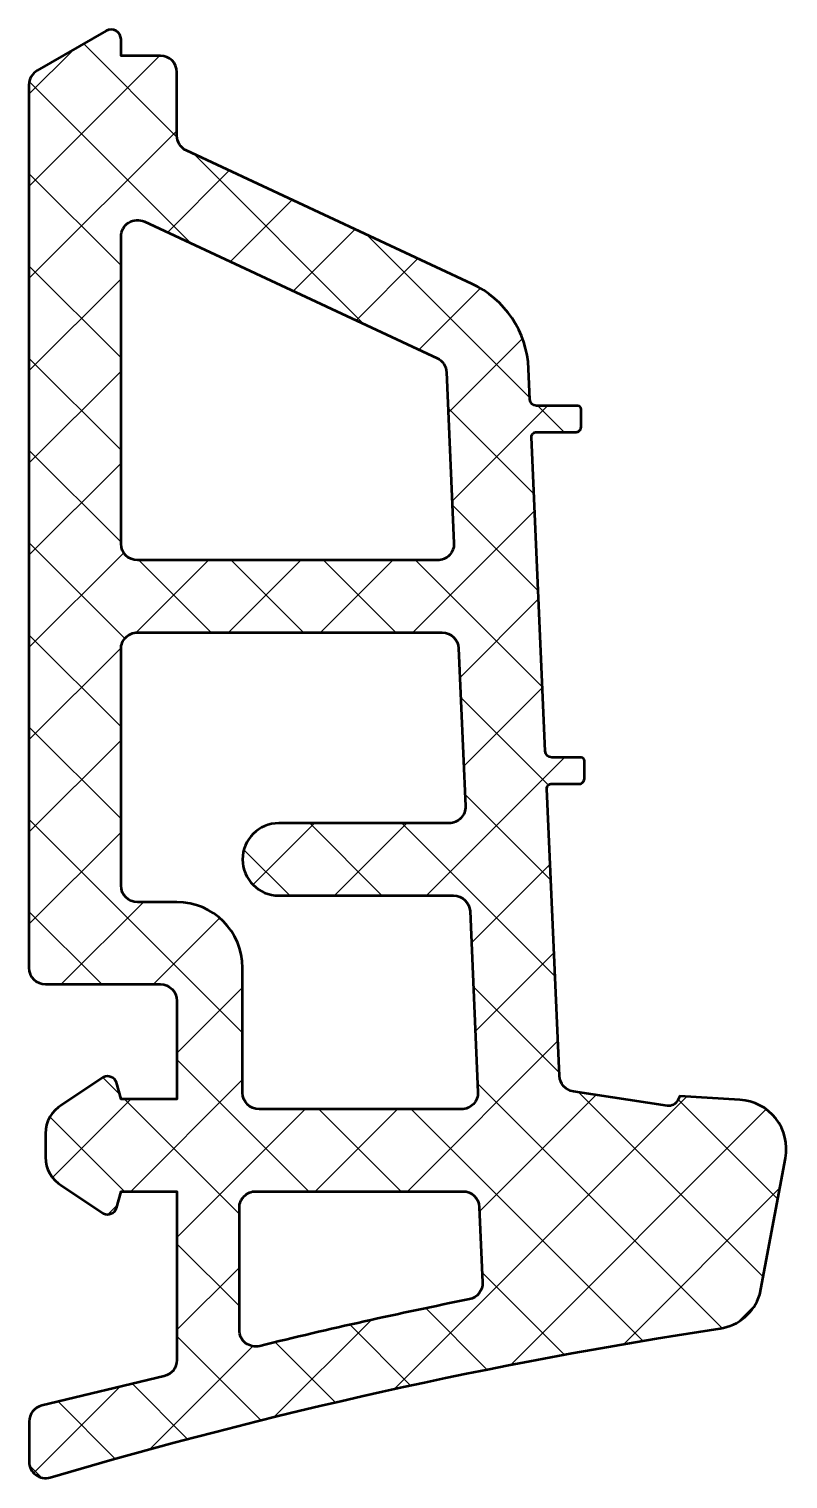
# Model space of a CAD drawing. Extents: x -3 to 20.1, y -8.7 to 35.5.
import ezdxf

# ---------------------------------------------------------------- set-up
doc = ezdxf.new("R2010")
doc.units = 0
for name, color, linetype, lineweight in [('0S-Alu contour', 7, 'Continuous', 50), ('0S-EPDM contour', 22, 'Continuous', 50), ('0S-EPDM hatch', 25, 'Continuous', 25)]:
    doc.layers.add(name, color=color, linetype=linetype, lineweight=lineweight)

# ---------------------------------------------------------------- blocks, each defined once
blk = doc.blocks.new('284868__704E4FB7_0F66_4573_B362_D8ECEF2C3B36_')
at = {"layer": '0S-EPDM hatch'}
h = blk.add_hatch(dxfattribs=at)
h.set_pattern_fill('ANSI37', color=256, scale=0.625, angle=90, style=0)
h.set_pattern_definition([(135, (0, 0), (-1.403165018917055, -1.403165018917055), []), (225, (0, 0), (1.403165018917055, -1.403165018917055), [])])
edge = h.paths.add_edge_path()
edge.add_line((-0.6505057249922004, 35.40974384848062), (-2.750505725291105, 34.19730827817591))
edge.add_arc((-2.500505724543207, 33.76429557671515), 0.5000000000002957, 120.0000000989415, 180)
edge.add_line((-3.000505724543502, 33.76429557671515), (-3.00050227916239, 6.89994205705284))
edge.add_arc((-2.500502279163356, 6.899941738036488), 0.4999999999991355, 179.9999634469199, 269.999963443419)
edge.add_line((-2.500502598179707, 6.399941738037455), (0.9994974018202356, 6.399939504920098))
edge.add_ellipse((0.9994970828033302, 5.89993950492034), major_axis=(-0.4999999999998602, 0), ratio=1, start_angle=179.99996344692, end_angle=269.99996344335545, ccw=False)
edge.add_line((1.499497082803088, 5.89993918593454), (1.499495168598741, 2.899776793275464))
edge.add_line((1.499495168598741, 2.899776793275464), (-0.200454996058852, 2.899784422631))
edge.add_line((-0.200454996058852, 2.899784422631), (-0.3384268741105529, 3.414600706810688))
edge.add_arc((-0.6155821765332257, 3.299806475281222), 0.2999879618475445, 22.49872006236607, 112.5024907273891)
edge.add_line((-0.7303946475485646, 3.576954222435688), (-2.000490472744019, 2.727787352318955))
edge.add_arc((-1.500753326784511, 1.861913711853189), 0.9997371536084839, 119.9913027002329, 179.9880821476868)
edge.add_line((-2.500490458765483, 1.862121662940755), (-2.500520990321717, 1.137760496849864))
edge.add_arc((-1.500799812406451, 1.137627603409485), 0.999721186748062, 179.9923836432091, 240.0092257961139)
edge.add_line((-2.000520990321518, 0.271763182396512), (-0.7303946475481098, -0.5774036877209029))
edge.add_arc((-0.6155811085119284, -0.3002693060337189), 0.2999760228070746, 247.4963437862641, 337.5062530200729)
edge.add_line((-0.3384268741107801, -0.4150349133063856), (-0.2004855136370907, 0.0997661120844669))
edge.add_line((-0.2004855136370907, 0.0997661120844669), (1.499493382093618, 0.0997584827365472))
edge.add_line((1.499493382093618, 0.0997584827365472), (1.499490104657695, -5.037019208729702))
edge.add_ellipse((0.9994901046577224, -5.037018889712992), major_axis=(-0.5000000000000748, 0), ratio=1, start_angle=103.49292937947581, end_angle=179.9999634568922, ccw=False)
edge.add_line((1.1161527877463, -5.523218250443392), (-2.613028963489171, -6.418028865106293))
edge.add_arc((-2.496366280400525, -6.904228225836716), 0.5000000000001134, 103.4929293794827, 179.9999634568921)
edge.add_line((-2.996366280400536, -6.90422790693794), (-2.996367060247308, -8.126494468269016))
edge.add_arc((-2.496367060247281, -8.126494787285651), 0.5000000000001293, 179.9999634568921, 286.4492426905085)
edge.add_ellipse((40.95804209537756, -155.3047815187895), major_axis=(-152.9592250739107, 0), ratio=1, start_angle=278.6207394190433, end_angle=286.44924269051415, ccw=False)
edge.add_arc((17.80564918562655, -2.590607608881758), 1.500000000000152, 278.6207394190402, 342.6086749862197)
edge.add_line((19.23707757733072, -3.038952074024003), (20.01775928538879, 1.111793156070348))
edge.add_arc((18.54360672169853, 1.389055160256126), 1.499999999999887, 349.3481179086297, 446.5425554742837)
edge.add_line((18.63406748415392, 2.886324959075182), (16.80218523516368, 2.997002049538536))
edge.add_line((16.80218523516368, 2.997002049538536), (16.74334461807757, 2.873035493521797))
edge.add_ellipse((16.47232452321313, 3.001674943845866), major_axis=(-0.3000000000000175, 0), ratio=1, start_angle=81.36126589469109, end_angle=154.6086869976862, ccw=False)
edge.add_line((16.42726339947839, 2.705078424770248), (13.5668946061333, 3.139646681086219))
edge.add_ellipse((13.64199647902461, 3.633974212878833), major_axis=(-0.4999999999999602, 0), ratio=1, start_angle=2.499971374630718, end_angle=81.36126589468063, ccw=False)
edge.add_line((13.14247235733751, 3.612164768761885), (12.76126327075738, 12.34338841352917))
edge.add_ellipse((12.91112050726369, 12.34993124676393), major_axis=(-0.1500000000001486, 0), ratio=1, start_angle=-90.0000365566903, end_angle=2.4999713745049235, ccw=False)
edge.add_line((12.91112060296888, 12.49993124676405), (13.74950129382111, 12.49993071184963))
edge.add_arc((13.74950138952657, 12.64993071184928), 0.1499999999996809, 269.9999634432073, 360.0000365530801)
edge.add_line((13.89950138952622, 12.64993080754502), (13.89950174044463, 13.19993061614445))
edge.add_arc((13.79950174044525, 13.19993067994774), 0.0999999999994036, 3.65630495335e-05, 89.99996344357368)
edge.add_line((13.79950180424825, 13.29993067994712), (12.91095850411724, 13.29993124686723))
edge.add_ellipse((12.9109586317238, 13.4999312468672), major_axis=(-0.2000000000000151, 0), ratio=1, start_angle=2.4999713746387897, end_angle=89.99996344341542, ccw=False)
edge.add_line((12.71114898304893, 13.4912074692204), (12.2940965246074, 23.04338871159893))
edge.add_ellipse((12.44395376111344, 23.04993154483406), major_axis=(-0.1499999999999034, 0), ratio=1, start_angle=-90.0000365566271, end_angle=2.4999713746469183, ccw=False)
edge.add_line((12.44395385681847, 23.19993154483393), (13.64950812077919, 23.19993077565039))
edge.add_arc((13.64950821648429, 23.34993077565005), 0.1499999999996951, 269.9999634433429, 360.0000365530801)
edge.add_line((13.79950821648395, 23.34993087134579), (13.79950856740257, 23.89993067994522))
edge.add_arc((13.69950856740223, 23.89993074374846), 0.1000000000003557, 3.65630495335e-05, 89.99996344343525)
edge.add_line((13.69950863120547, 23.99993074374879), (12.44379175796746, 23.999931544937))
edge.add_ellipse((12.44379188557368, 24.19993154493679), major_axis=(-0.1999999999998304, 0), ratio=1, start_angle=2.499971374685515, end_angle=89.99996344351109, ccw=False)
edge.add_line((12.243982236899, 24.19120776728983), (12.20312201387929, 25.12707146498371))
edge.add_arc((9.205977283758822, 24.99621480028424), 2.999999999997532, 2.499971374590022, 64.99996344340725)
edge.add_line((10.47383380374219, 27.71513735245833), (1.78820445491101, 31.7653195804453))
edge.add_ellipse((1.99951387490935, 32.218473339142), major_axis=(-0.5000000000009823, 0), ratio=1, start_angle=-3.654310791034732e-05, end_angle=64.9999634433413, ccw=False)
edge.add_line((1.499513874908469, 32.21847365804077), (1.499494275430436, 34.14994587895592))
edge.add_arc((0.999494275456221, 34.1499408052412), 0.4999999999999577, 0.0005814048084356, 89.99999999999095)
edge.add_line((0.9994942754563, 34.64994080524116), (-0.2005057245436318, 34.64994080524139))
edge.add_line((-0.2005057245436318, 34.64994080524139), (-0.2005057245436888, 35.14993622760471))
edge.add_arc((-0.5005057245435142, 35.14993622760453), 0.2999999999998254, 0, 120.0000000989686)
edge = h.paths.add_edge_path()
edge.add_line((-0.2007340565807, 9.39994027059058), (-0.2007294627408953, 16.59994027067594))
edge.add_ellipse((0.2992705372589341, 16.59993995169014), major_axis=(-0.4999999999999313, 0), ratio=1, start_angle=269.99996344337666, end_angle=359.99996344691993, ccw=False)
edge.add_line((0.2992708562756545, 17.09993995168997), (9.57232956256658, 17.09993403516819))
edge.add_ellipse((9.57232924355001, 16.59993403516821), major_axis=(-0.5000000000000769, 0), ratio=1, start_angle=182.499971374662, end_angle=269.99996344339394, ccw=False)
edge.add_line((10.07185336523721, 16.62174347928544), (10.28143510096714, 11.8214775073169))
edge.add_ellipse((9.781910979279703, 11.79966806319996), major_axis=(-0.5000000000002998, 0), ratio=1, start_angle=89.99996344338302, end_angle=182.4999713746278, ccw=False)
edge.add_line((9.781910660263037, 11.29966806319976), (4.599267155507675, 11.29967136989978))
edge.add_arc((4.599266453670864, 10.19967136989964), 1.10000000000036, 89.9999634433753, 269.9999634433753)
edge.add_line((4.599265751834053, 9.09967136989951), (9.921624717705951, 9.09966797405741))
edge.add_ellipse((9.92162439868909, 8.599667974057208), major_axis=(-0.5000000000003042, 0), ratio=1, start_angle=182.4999713746348, end_angle=269.99996344336034, ccw=False)
edge.add_line((10.42114852037653, 8.621477418174209), (10.66126786185313, 3.121777264968841))
edge.add_ellipse((10.16174374016587, 3.099967820851944), major_axis=(-0.5000000000001169, 0), ratio=1, start_angle=89.99996344338831, end_angle=182.4999713746239, ccw=False)
edge.add_line((10.16174342114925, 2.599967820851929), (3.999261604808566, 2.59997175272133))
edge.add_ellipse((3.999261923825429, 3.09997175272133), major_axis=(-0.5000000000001017, 0), ratio=1, start_angle=-3.654310791034732e-05, end_angle=89.9999634433604, ccw=False)
edge.add_line((3.499261923825429, 3.099972071620106), (3.499264348330399, 6.899937909984259))
edge.add_arc((1.499264348330512, 6.899939186051597), 2.000000000000293, 359.9999634469199, 449.9999634433644)
edge.add_line((1.49926562439782, 8.899939186051483), (0.2992656244026648, 8.89993995169175))
edge.add_ellipse((0.2992659434193569, 9.399939951691806), major_axis=(-0.5000000000001587, 0), ratio=1, start_angle=-3.654310791034732e-05, end_angle=89.9999634433799, ccw=False)
edge = h.paths.add_edge_path()
edge.add_ellipse((0.2992725789655281, 19.79993995168918), major_axis=(-0.4999999999999455, 0), ratio=1, start_angle=-3.6553080121848325e-05, end_angle=89.99996344336847, ccw=False)
edge.add_line((-0.2007274210343156, 19.79994027070597), (-0.2007214557837074, 29.14937504545867))
edge.add_ellipse((0.2992785442164408, 29.14937472644216), major_axis=(-0.5000000000002498, 0), ratio=1, start_angle=244.999963443414, end_angle=359.99996345689215, ccw=False)
edge.add_line((0.5105879642138943, 29.60252848513846), (9.417053331248468, 25.44936855912704))
edge.add_ellipse((9.205743911251403, 24.99621480043155), major_axis=(-0.4999999999993422, 0), ratio=1, start_angle=182.4999713746514, end_angle=244.9999634434149, ccw=False)
edge.add_line((9.705268032937878, 25.01802424454866), (9.932139945827743, 19.8217435684279))
edge.add_ellipse((9.432615824140434, 19.79993412431084), major_axis=(-0.5000000000001723, 0), ratio=1, start_angle=89.99996344339371, end_angle=182.4999713746433, ccw=False)
edge.add_line((9.432615505123861, 19.29993412431077), (0.2992722599487365, 19.29993995168934))
edge = h.paths.add_edge_path()
edge.add_arc((40.95804209538084, -155.3047815187883), 155.1592250739103, 101.3579450877899, 103.7725634372132)
edge.add_ellipse((3.900500295556576, -4.121009418855004), major_axis=(-0.5000000000001072, 0), ratio=1, start_angle=0, end_angle=103.77256343720597, ccw=False)
edge.add_line((3.400500295556469, -4.121009418855004), (3.400500295556355, -0.3998710280929947))
edge.add_ellipse((3.900500295556347, -0.3998710280929947), major_axis=(-0.499999999999992, 0), ratio=1, start_angle=269.9999999999991, end_angle=360, ccw=False)
edge.add_line((3.900500295556355, 0.1001289719069973), (10.20239728720716, 0.100128971906998))
edge.add_ellipse((10.20239728720733, -0.4001847107831812), major_axis=(-0.5003136826901792, 0), ratio=1, start_angle=182.5000079312743, end_angle=270.00000000001955, ccw=False)
edge.add_line((10.70223477911108, -0.3783612652628108), (10.80238531809488, -2.67217844331401))
edge.add_ellipse((10.30286121032298, -2.693988206143979), major_axis=(-0.5000000000000095, 0), ratio=1, start_angle=101.35794508777059, end_angle=182.5000079312459, ccw=False)
at = {"layer": '0S-Alu contour', "color": 7}
for points in [[(0.5105879642138943, 29.60252848513846), (9.417053331248468, 25.44936855912704)], [(-0.2007274210343156, 19.79994027070597), (-0.2007214557837074, 29.14937504545867)], [(9.705268032937878, 25.01802424454866), (9.932139945827743, 19.8217435684279)], [(9.432615505123861, 19.29993412431077), (0.2992722599487365, 19.29993995168934)], [(0.2992708562756545, 17.09993995168997), (9.57232956256658, 17.09993403516819)], [(-0.2007340565807, 9.39994027059058), (-0.2007294627408953, 16.59994027067594)], [(10.07185336523721, 16.62174347928544), (10.28143510096714, 11.8214775073169)], [(9.781910660263037, 11.29966806319976), (4.599267155507675, 11.29967136989978)], [(1.49926562439782, 8.899939186051483), (0.2992656244026648, 8.89993995169175)], [(4.599265751834053, 9.09967136989951), (9.921624717705951, 9.09966797405741)], [(10.42114852037653, 8.621477418174209), (10.66126786185313, 3.121777264968841)], [(3.499261923825429, 3.099972071620106), (3.499264348330399, 6.899937909984259)], [(10.16174342114925, 2.599967820851929), (3.999261604808566, 2.59997175272133)], [(3.900500295556355, 0.1001289719069973), (10.20239728720716, 0.100128971906998)], [(3.400500295556469, -4.121009418855004), (3.400500295556355, -0.3998710280929947)], [(10.70223477911108, -0.3783612652628108), (10.80238531809488, -2.67217844331401)]]:
    blk.add_lwpolyline(points, dxfattribs=at)
at = {"layer": '0S-Alu contour', "color": 7, "extrusion": (0, 0, -1)}
for centre, radius, start, end in [((-0.2992785442164408, 29.14937472644216), 0.5000000000002498, 3.65431078633e-05, 115.000036556586), ((-9.205743911251403, 24.99621480043155), 0.4999999999993422, 115.0000365565851, 177.5000286253486), ((-0.2992725789655281, 19.79993995168918), 0.4999999999999455, 270.0000365566315, 3.65530800583e-05), ((-9.432615824140434, 19.79993412431084), 0.5000000000001723, 177.5000286253567, 270.0000365566063), ((-0.2992705372589341, 16.59993995169014), 0.4999999999999313, 3.65530800583e-05, 90.00003655662334), ((-9.57232924355001, 16.59993403516821), 0.5000000000000769, 90.00003655660606, 177.500028625338), ((-9.781910979279703, 11.79966806319996), 0.5000000000002998, 177.5000286253722, 270.000036556617), ((-0.2992659434193569, 9.399939951691806), 0.5000000000001587, 270.0000365566201, 3.65431078633e-05), ((-9.92162439868909, 8.599667974057208), 0.5000000000003042, 90.00003655663966, 177.5000286253652), ((-3.999261923825429, 3.09997175272133), 0.5000000000001017, 270.0000365566396, 3.65431078633e-05), ((-10.16174374016587, 3.099967820851944), 0.5000000000001169, 177.5000286253761, 270.0000365566117), ((-3.900500295556347, -0.3998710280929947), 0.499999999999992, 0, 90.0000000000009), ((-10.20239728720733, -0.4001847107831812), 0.5003136826901792, 89.99999999998047, 177.4999920687257), ((-10.30286121032298, -2.693988206143979), 0.5000000000000095, 177.4999920687541, 258.6420549122294), ((-3.900500295556576, -4.121009418855004), 0.5000000000001072, 256.227436562794, 0)]:
    blk.add_arc(centre, radius, start, end, dxfattribs=at)
at = {"layer": '0S-Alu contour', "color": 7}
for centre, radius, start, end in [((4.599266453670864, 10.19967136989964), 1.10000000000036, 89.9999634433753, 269.9999634433753), ((1.499264348330512, 6.899939186051597), 2.000000000000293, 359.9999634469199, 89.99996344336445), ((40.95804209538084, -155.3047815187883), 155.1592250739103, 101.3579450877899, 103.7725634372132)]:
    blk.add_arc(centre, radius, start, end, dxfattribs=at)
at = {"layer": '0S-EPDM contour', "color": 7}
for points in [[(-0.6505057249922004, 35.40974384848062), (-2.750505725291105, 34.19730827817591)], [(0.9994942754563, 34.64994080524116), (-0.2005057245436318, 34.64994080524139), (-0.2005057245436888, 35.14993622760471)], [(1.499513874908469, 32.21847365804077), (1.499494275430436, 34.14994587895592)], [(-3.000505724543502, 33.76429557671515), (-3.00050227916239, 6.89994205705284)], [(10.47383380374219, 27.71513735245833), (1.78820445491101, 31.7653195804453)], [(12.243982236899, 24.19120776728983), (12.20312201387929, 25.12707146498371)], [(13.69950863120547, 23.99993074374879), (12.44379175796746, 23.999931544937)], [(13.79950821648395, 23.34993087134579), (13.79950856740257, 23.89993067994522)], [(12.71114898304893, 13.4912074692204), (12.2940965246074, 23.04338871159893)], [(12.44395385681847, 23.19993154483393), (13.64950812077919, 23.19993077565039)], [(13.79950180424825, 13.29993067994712), (12.91095850411724, 13.29993124686723)], [(13.89950138952622, 12.64993080754502), (13.89950174044463, 13.19993061614445)], [(12.91112060296888, 12.49993124676405), (13.74950129382111, 12.49993071184963)], [(13.14247235733751, 3.612164768761885), (12.76126327075738, 12.34338841352917)], [(-2.500502598179707, 6.399941738037455), (0.9994974018202356, 6.399939504920098)], [(1.499497082803088, 5.89993918593454), (1.499495168598741, 2.899776793275464), (-0.200454996058852, 2.899784422631), (-0.3384268741105529, 3.414600706810688)], [(-0.7303946475485646, 3.576954222435688), (-2.000490472744019, 2.727787352318955)], [(16.42726339947839, 2.705078424770248), (13.5668946061333, 3.139646681086219)], [(18.63406748415392, 2.886324959075182), (16.80218523516368, 2.997002049538536), (16.74334461807757, 2.873035493521797)], [(-2.500490458765483, 1.862121662940755), (-2.500520990321717, 1.137760496849864)], [(19.23707757733072, -3.038952074024003), (20.01775928538879, 1.111793156070348)], [(-2.000520990321518, 0.271763182396512), (-0.7303946475481098, -0.5774036877209029)], [(-0.3384268741107801, -0.4150349133063856), (-0.2004855136370907, 0.0997661120844669), (1.499493382093618, 0.0997584827365472), (1.499490104657695, -5.037019208729702)], [(1.1161527877463, -5.523218250443392), (-2.613028963489171, -6.418028865106293)], [(-2.996366280400536, -6.90422790693794), (-2.996367060247308, -8.126494468269016)]]:
    blk.add_lwpolyline(points, dxfattribs=at)
for centre, radius, start, end in [((-0.5005057245435142, 35.14993622760453), 0.2999999999998254, 0, 120.0000000989686), ((0.999494275456221, 34.1499408052412), 0.4999999999999577, 0.0005814048084356, 89.99999999999095), ((-2.500505724543207, 33.76429557671515), 0.5000000000002957, 120.0000000989415, 180), ((9.205977283758822, 24.99621480028424), 2.999999999997532, 2.499971374590022, 64.99996344340725), ((13.69950856740223, 23.89993074374846), 0.1000000000003557, 3.65630495335e-05, 89.99996344343525), ((13.64950821648429, 23.34993077565005), 0.1499999999996951, 269.9999634433429, 3.65530800583e-05), ((13.79950174044525, 13.19993067994774), 0.0999999999994036, 3.65630495335e-05, 89.99996344357368), ((13.74950138952657, 12.64993071184928), 0.1499999999996809, 269.9999634432073, 3.65530800583e-05), ((-2.500502279163356, 6.899941738036488), 0.4999999999991355, 179.9999634469199, 269.999963443419), ((-0.6155821765332257, 3.299806475281222), 0.2999879618475445, 22.49872006236607, 112.5024907273891), ((-1.500753326784511, 1.861913711853189), 0.9997371536084839, 119.9913027002329, 179.9880821476868), ((18.54360672169853, 1.389055160256126), 1.499999999999887, 349.3481179086297, 86.54255547428367), ((-1.500799812406451, 1.137627603409485), 0.999721186748062, 179.9923836432091, 240.0092257961139), ((-0.6155811085119284, -0.3002693060337189), 0.2999760228070746, 247.4963437862641, 337.5062530200729), ((17.80564918562655, -2.590607608881758), 1.500000000000152, 278.6207394190402, 342.6086749862197), ((-2.496366280400525, -6.904228225836716), 0.5000000000001134, 103.4929293794827, 179.9999634568921), ((-2.496367060247281, -8.126494787285651), 0.5000000000001293, 179.9999634568921, 286.4492426905085)]:
    blk.add_arc(centre, radius, start, end, dxfattribs=at)
at = {"layer": '0S-EPDM contour', "color": 7, "extrusion": (0, 0, -1)}
for centre, radius, start, end in [((-1.99951387490935, 32.218473339142), 0.5000000000009823, 295.0000365566587, 3.65431078633e-05), ((-12.44379188557368, 24.19993154493679), 0.1999999999998304, 270.0000365564889, 357.5000286253145), ((-12.44395376111344, 23.04993154483406), 0.1499999999999034, 357.5000286253531, 90.00003655662717), ((-12.9109586317238, 13.4999312468672), 0.2000000000000151, 270.0000365565846, 357.5000286253612), ((-12.91112050726369, 12.34993124676393), 0.1500000000001486, 357.5000286254951, 90.00003655669028), ((-0.9994970828033302, 5.89993950492034), 0.4999999999998602, 90.00003655664453, 180.0000365530801), ((-13.64199647902461, 3.633974212878833), 0.4999999999999602, 278.6387341053194, 357.5000286253693), ((-16.47232452321313, 3.001674943845866), 0.3000000000000175, 205.3913130023139, 278.638734105309), ((-40.95804209537756, -155.3047815187895), 152.9592250739107, 73.55075730948583, 81.3792605809567), ((-0.9994901046577224, -5.037018889712992), 0.5000000000000748, 180.0000365431078, 256.5070706205242)]:
    blk.add_arc(centre, radius, start, end, dxfattribs=at)
blk = doc.blocks.new('284868__33D3EE20_DD05_4D46_95D5_9E0CF7E62998_')
at = {"layer": '0S-EPDM contour', "color": 7}
blk.add_blockref('284868__704E4FB7_0F66_4573_B362_D8ECEF2C3B36_', (0, 0), dxfattribs=at)

msp = doc.modelspace()

# ---------------------------------------------------------------- block references
at = {"layer": '0S-Alu contour', "color": 7}
msp.add_blockref('284868__33D3EE20_DD05_4D46_95D5_9E0CF7E62998_', (0, 0), dxfattribs=at)

doc.saveas('drawing.dxf')
